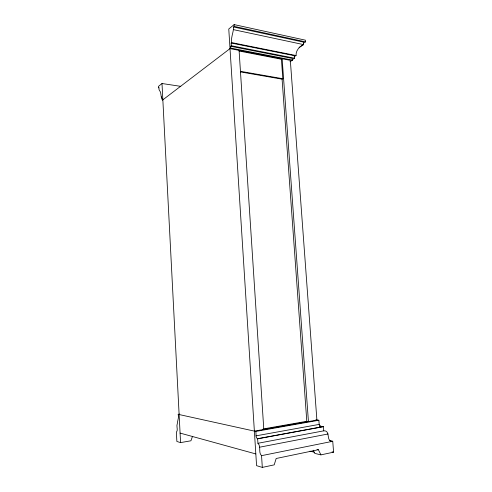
<?xml version="1.0" encoding="UTF-8"?>
<svg xmlns="http://www.w3.org/2000/svg" width="492" height="492" viewBox="0 0 492 492"><rect width="100%" height="100%" fill="white"/><g stroke="black" fill="none" stroke-linecap="round" stroke-linejoin="round"><path stroke-width="0.74" d="M294.13 56.764L296.061 55.534C295.704 50.676 299.376 46.562 303.546 44.606L303.355 42.078L233.54 26.992C233.694 32.183 230.742 37.207 231.695 42.619L231.16 43.032L231.332 45.725L230.613 46.273L230.73 48.068L162.36 100.214L162.286 98.732L161.8 99.101L161.69 96.875L161.327 97.152L160.583 92.281L159.082 89.716L158.971 87.515L158.498 87.902L158.424 86.432L162.003 83.517L180.804 86.358M192.464 436.453L190.927 440.789L180.576 442.603L176.862 441.478L176.388 432.185C178.405 430.106 176.087 426.312 177.311 423.667C177.421 420.678 179.07 418.12 178.196 414.332L179.703 414.104M303.632 43.111L305.557 41.857L305.427 40.178L234.149 24.6L228.768 28.997L256.572 465.66L262.31 467.4L274.204 464.86L276.16 458.495L318.379 449.725L320.932 454.872L333.576 452.166L332.746 441.287L329.732 440.666M233.54 26.992L234.266 26.402L305.557 41.857M299.062 47.515L303.546 44.606L233.712 29.692M281.172 59.391L282.144 58.757L308.441 421.576L306.799 421.287L263.761 428.858M292.014 59.864L294.603 58.228L294.413 55.701L231.16 43.032M289.948 61.758L292.525 60.135L292.402 58.45L230.613 46.273M240.539 71.93L282.088 79.163L282.826 78.72L281.412 59.231L239.137 51.027M257.931 443.28C261.43 446.373 258.042 452.566 261.553 455.666L332.746 441.287C325.36 441.89 331.122 430.254 323.748 430.838L257.931 443.28L257.648 438.833C255.04 437.677 256.486 433.489 255.778 431.423L178.196 414.332M259.591 447.21L328.084 433.975M257.291 438.753L322.414 426.736L319.406 426.195M257.648 438.833L323.435 426.687L323.748 430.838M256.061 435.844L319.173 424.399L318.865 420.26L316.608 419.879M254.37 431.115L316.897 420.082L290.329 60.35L230.016 48.61M255.778 431.423L318.865 420.26M322.414 426.736L320.2 426.109L319.173 424.399M315.79 419.897L316.897 420.082M240.471 71.328L282.826 78.72M319.677 426.017L323.435 426.687M230.73 48.068L292.525 60.135M231.332 45.725L294.603 58.228M231.695 42.619L296.061 55.534M262.765 429.233L263.804 429.448L239.081 50.375M332.082 451.828L333.576 452.166M317.014 449.411L318.379 449.725M309.972 451.17L314.296 452.197M320.932 454.872L314.757 453.39L313.176 450.217M180.084 433.089L255.828 453.944M282.088 79.163L306.799 421.287M234.149 24.6L234.266 26.402M261.553 455.666L262.31 467.4M162.003 83.517L180.576 442.603"/></g></svg>
